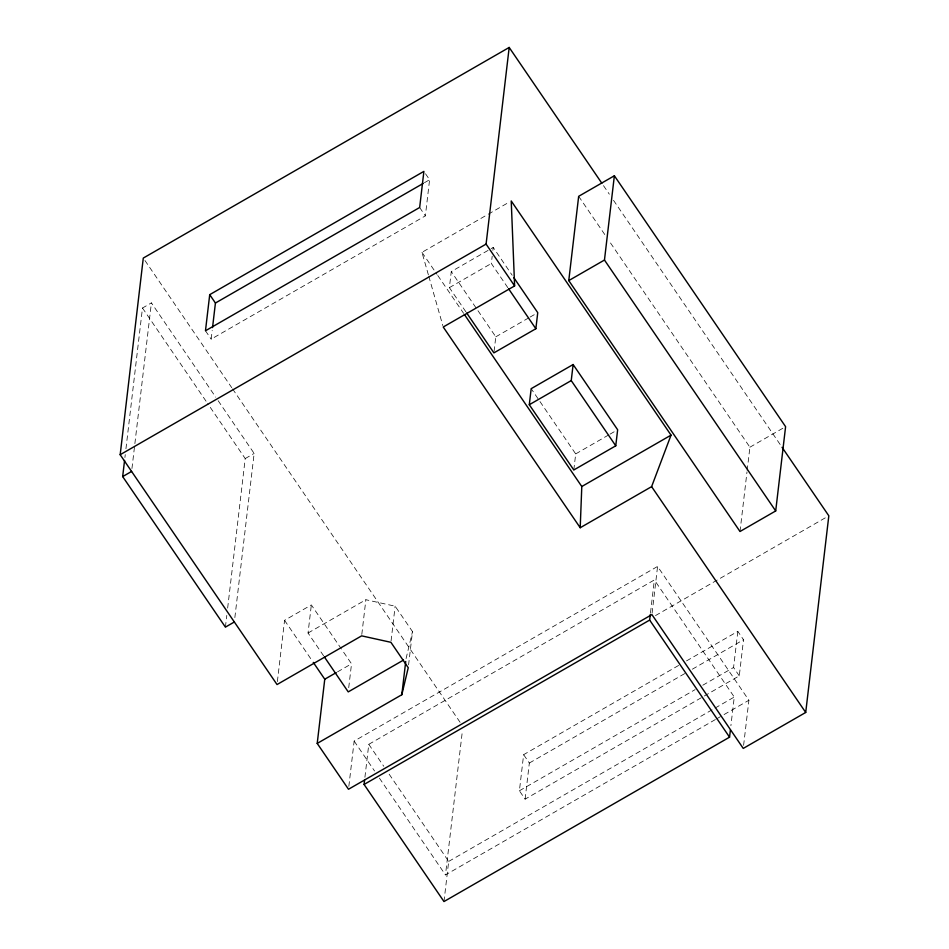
<?xml version="1.0" encoding="UTF-8"?>
<svg xmlns="http://www.w3.org/2000/svg" width="949" height="949" viewBox="0 0 949 949"><rect width="100%" height="100%" fill="white"/><g stroke="black" fill="none" stroke-linecap="round" stroke-linejoin="round"><path stroke-width="0.71" stroke-dasharray="4.75 3.56" d="M124.912 457.525L125.256 454.595M125.944 448.735L142.48 308.022L151.401 302.885L215.72 397.133M131.947 468.509L134.699 445.057M134.877 443.598L151.401 302.885M425.532 173.774L429.6 179.741L425.366 215.862L211.176 339.149L212.196 330.477M225.411 627.123L226.787 615.403M227.653 608.072L245.21 458.569L207.629 403.491M234.854 617.597L254.142 453.432L216.55 398.355M277.369 681.631L284.57 620.338L311.343 604.928L341.687 649.389M323.633 655.854L308.045 633.019L311.343 604.928M348.722 687.681L351.533 663.802L342.506 650.587M361.806 634.406L365.875 599.732L395.14 606.186L412.495 631.607L408.592 664.834M348.841 786.341L354.155 741.098L657.574 566.446L748.903 700.255L743.589 745.499M364.914 777.29L368.781 744.324L654.359 579.946L734.265 697.029L730.896 725.7M391.071 640.86L395.14 606.186M465.876 311.794L449.387 287.642L451.273 271.58L493.219 247.44L512.175 275.222M507.822 287.654L491.333 263.49L492.187 256.194M492.875 250.358L493.219 247.44M494.073 351.415L495.793 336.824L451.273 271.58M715.344 719.579L445.472 874.919L462.4 730.837M443.978 901.55L448.687 861.419L387.927 772.379M686.518 660.907L737.824 631.382L743.53 639.745L739.283 675.854L525.105 799.153L519.4 790.778L523.634 754.669L678.82 665.332M525.105 799.153L529.34 763.032L523.634 754.669M573.813 469.969L575.699 453.907L531.179 388.675M650.492 612.912L654.359 579.946M652.093 613.137L657.574 566.446M740.006 531.499L746.993 471.914M747.171 470.467L749.9 447.216L608.736 240.37M739.283 675.854L733.577 667.491L737.824 631.382M406.065 658.606L412.495 631.607M424.476 182.694L429.6 179.741M428.39 274.878L421.973 252.339L487.003 214.913M488.272 214.177L508.676 202.434M449.387 287.642L491.333 263.49M245.21 458.569L254.142 453.432M495.793 336.824L528.842 317.796M530.111 317.061L535.2 314.143M575.699 453.907L608.748 434.891M610.017 434.156L615.106 431.226M308.045 633.019L365.875 599.732M337.512 671.88L351.533 663.802M749.9 447.216L783.044 428.141M655.498 615.581L826.247 517.288M529.34 763.032L684.692 673.612M692.367 669.187L743.53 639.745M519.4 790.778L695.107 689.638M702.794 685.214L733.577 667.491M448.687 861.419L713.778 708.832M715.06 708.084L734.265 697.029M716.625 718.844L720.481 716.625M724.063 714.561L748.903 700.255M603.493 185.636L609.329 194.189M613.505 200.31L781.252 446.101M578.665 196.313L605.403 235.471M419.66 207.499L425.366 215.862M421.973 252.339L436.955 274.285M437.797 275.507L463.598 313.324M205.47 330.786L211.176 339.149M144.96 260.512L231.746 387.69M232.576 388.912L460.407 722.758M142.48 308.022L206.787 402.269M284.57 620.338L312.458 661.192M368.781 744.324L383.764 766.282M354.155 741.098L374.535 770.968M379.422 778.144L445.472 874.919M428.794 276.289L442.827 325.602"/><path stroke-width="1.42" d="M580.207 527.739L443.23 327.014L514.619 285.922L511.226 200.963L671.038 435.14L651.607 486.647L580.207 527.739L581.796 486.517L464.429 314.534M782.083 447.335L828.821 515.805L805.713 712.462L743.245 748.417L651.916 614.596L348.497 789.26L317.215 743.423L401.818 694.727L408.248 667.728L390.893 642.307L361.64 635.854L277.037 684.549L120.179 454.713L143.287 258.069L509.186 47.45L601.82 183.193M234.344 621.986L225.411 627.123L122.67 476.576L124.568 460.455M209.717 294.665L205.47 330.786L419.66 207.499L423.895 171.378L209.717 294.665L215.423 303.028L212.54 327.595M317.215 743.423L324.76 679.211L313.277 662.39M730.398 729.995L729.556 737.171L443.978 901.55L364.072 784.455L364.57 780.161M401.818 694.727L405.721 661.5M514.619 285.922L486.09 244.095L509.186 47.45M466.706 313.004L493.907 352.874L535.853 328.734L537.739 312.672L513.824 277.642M529.293 404.725L531.179 388.675L573.125 364.535L617.645 429.767L615.759 445.816L573.813 469.969L529.293 404.725L571.239 380.585L573.125 364.535M568.771 280.584L578.665 196.313L614.371 175.767L785.594 426.67L775.701 510.942L740.006 531.499L568.771 280.584L604.466 260.038L614.371 175.767M729.556 737.171L649.65 620.077L650.326 614.347M215.423 303.028L423.195 183.43M120.179 454.713L486.09 244.095M122.67 476.576L131.603 471.439M581.796 486.517L671.038 435.14M324.76 679.211L336.231 672.616M403.491 660.089L348.236 691.892L324.451 657.052M364.072 784.455L649.65 620.077M604.466 260.038L775.701 510.942M651.607 486.647L805.713 712.462M508.64 288.864L535.853 328.734M571.239 380.585L615.759 445.816"/></g></svg>
